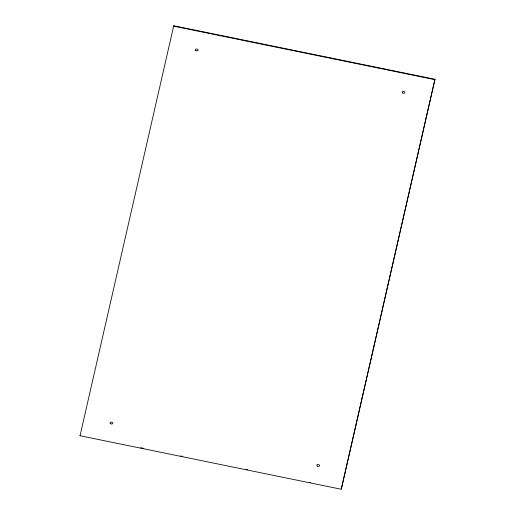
<?xml version="1.0" encoding="UTF-8"?>
<svg xmlns="http://www.w3.org/2000/svg" width="515" height="515" viewBox="0 0 515 515"><rect width="100%" height="100%" fill="white"/><g stroke="black" fill="none" stroke-linecap="round" stroke-linejoin="round"><path stroke-width="0.77" d="M80.031 435.735L173.742 25.75L434.969 79.265L341.258 489.25L80.031 435.735L80.108 435.336M173.742 25.75L173.664 26.156L434.892 79.664M341.258 489.25L434.969 79.265M140.692 447.741L143.84 448.391M180.823 455.962L182.394 456.29M246.131 469.345L247.702 469.667M309.077 482.24L310.648 482.561M110.551 423.723A1.391 0.933 10.5 0 0 112.772 423.356A1.391 0.933 10.5 0 0 110.912 422.146A1.391 0.933 10.5 0 0 110.551 423.723M195.848 50.612A1.391 0.933 10.5 0 0 198.069 50.245A1.391 0.933 10.5 0 0 196.209 49.034A1.391 0.933 10.5 0 0 195.848 50.612M317.356 466.088A1.391 0.933 10.5 0 0 319.577 465.721A1.391 0.933 10.5 0 0 317.716 464.511A1.391 0.933 10.5 0 0 317.356 466.088M402.653 92.977A1.391 0.933 10.5 0 0 404.874 92.61A1.391 0.933 10.5 0 0 403.013 91.4A1.391 0.933 10.5 0 0 402.653 92.977"/></g></svg>
